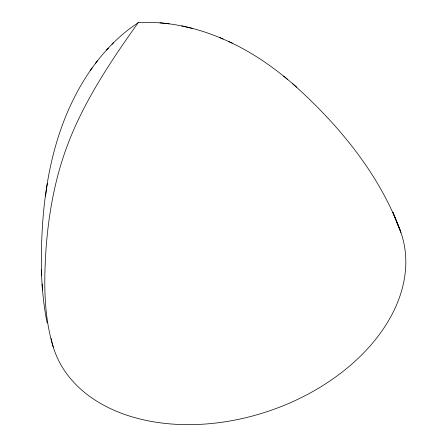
<?xml version="1.0" encoding="UTF-8"?>
<svg xmlns="http://www.w3.org/2000/svg" width="447" height="447" viewBox="0 0 447 447"><rect width="100%" height="100%" fill="white"/><g stroke="black" fill="none" stroke-linecap="round" stroke-linejoin="round"><path stroke-width="0.67" d="M92.211 67.81C49.706 127.613 39.755 204.184 41.621 275.81M45.499 196.244L47.36 183.337M223.182 39.079C199.898 28.988 174.704 22.758 149.27 22.367L138.224 22.629C114.661 55.707 91.769 89.623 75.051 126.769A450.068 324.801 -17.1 0 0 67.296 145.672C54.998 178.381 48.757 213.079 46.097 247.839C43.918 280.967 43.437 315.096 53.288 347.151M95.541 63.34C105.123 50.634 116.287 39.068 128.853 29.295L138.224 22.629M90.132 70.626L97.368 60.865M112.018 44.298L113.583 42.677M106.503 50.064L108.414 48.08M169.156 23.814L160.009 22.831M192.763 28.479L181.767 25.932M228.523 41.476C249.795 51.204 269.429 64.301 287.382 79.236M219.779 37.559L232.256 43.147M292.729 83.79C338.597 124.724 379.548 173.972 400.881 232.311L392.835 212.163L398.523 226.277M283.649 76.091L296.652 87.092M47.175 322.985C43.504 305.491 42.029 287.633 41.297 269.804M42.107 283.94L42.437 290.075M396.327 221.595A183.052 126.697 -18.4 0 1 268.837 411.067A183.052 126.697 -18.4 0 1 51.075 338.368"/></g></svg>
